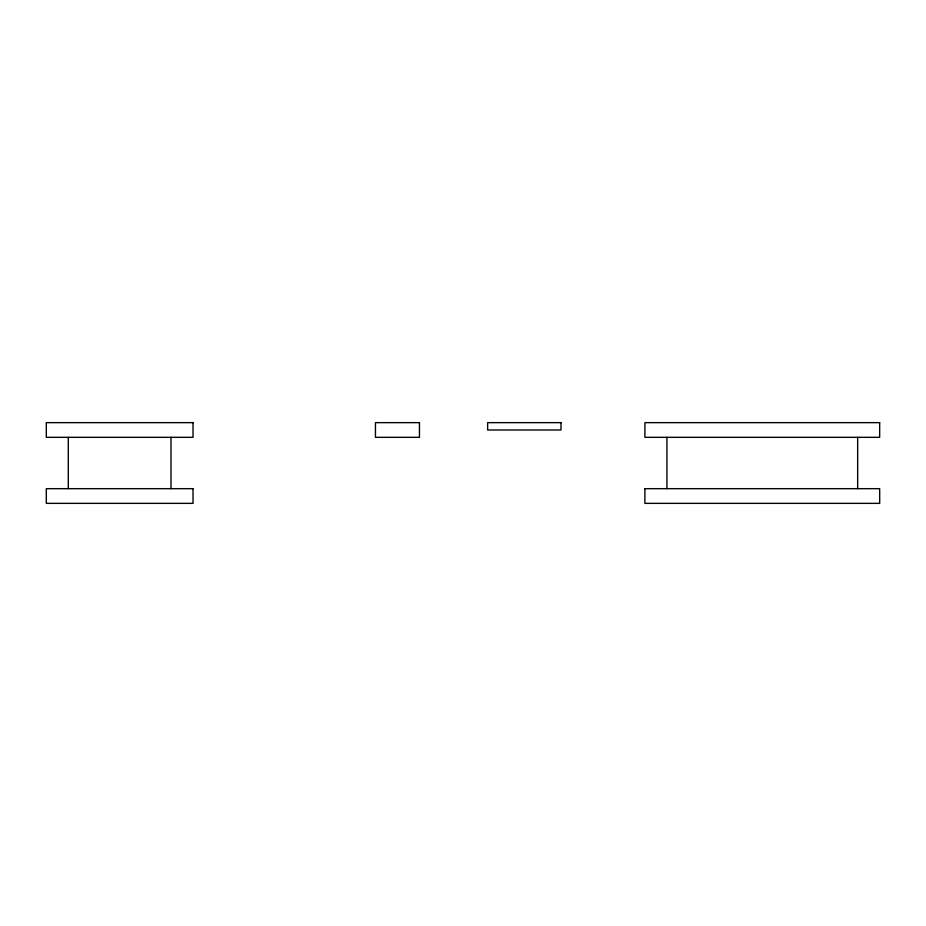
<?xml version="1.0" encoding="UTF-8"?>
<svg xmlns="http://www.w3.org/2000/svg" width="926" height="926" viewBox="0 0 926 926"><rect width="100%" height="100%" fill="white"/><g stroke="black" fill="none" stroke-linecap="round" stroke-linejoin="round"><path stroke-width="1.39" d="M857.661 437.327L857.661 488.673M666.928 437.327L666.928 488.673M171.009 437.327L171.009 488.673M68.304 437.327L68.304 488.673M644.913 488.673L644.878 503.35L879.7 503.35L879.665 488.673L644.913 488.673M193.025 422.65L46.3 422.65L46.3 437.327L193.025 437.327L193.025 422.65M419.466 422.65L375.447 422.65L375.447 437.327L419.466 437.327L419.466 422.65M560.994 422.65L487.632 422.65L487.632 429.988L560.994 429.988L560.994 422.65M879.665 422.65L644.913 422.65L644.913 437.327L879.665 437.327L879.665 422.65M193.025 488.673L46.3 488.673L46.3 503.35L193.025 503.35L193.025 488.673"/></g></svg>
